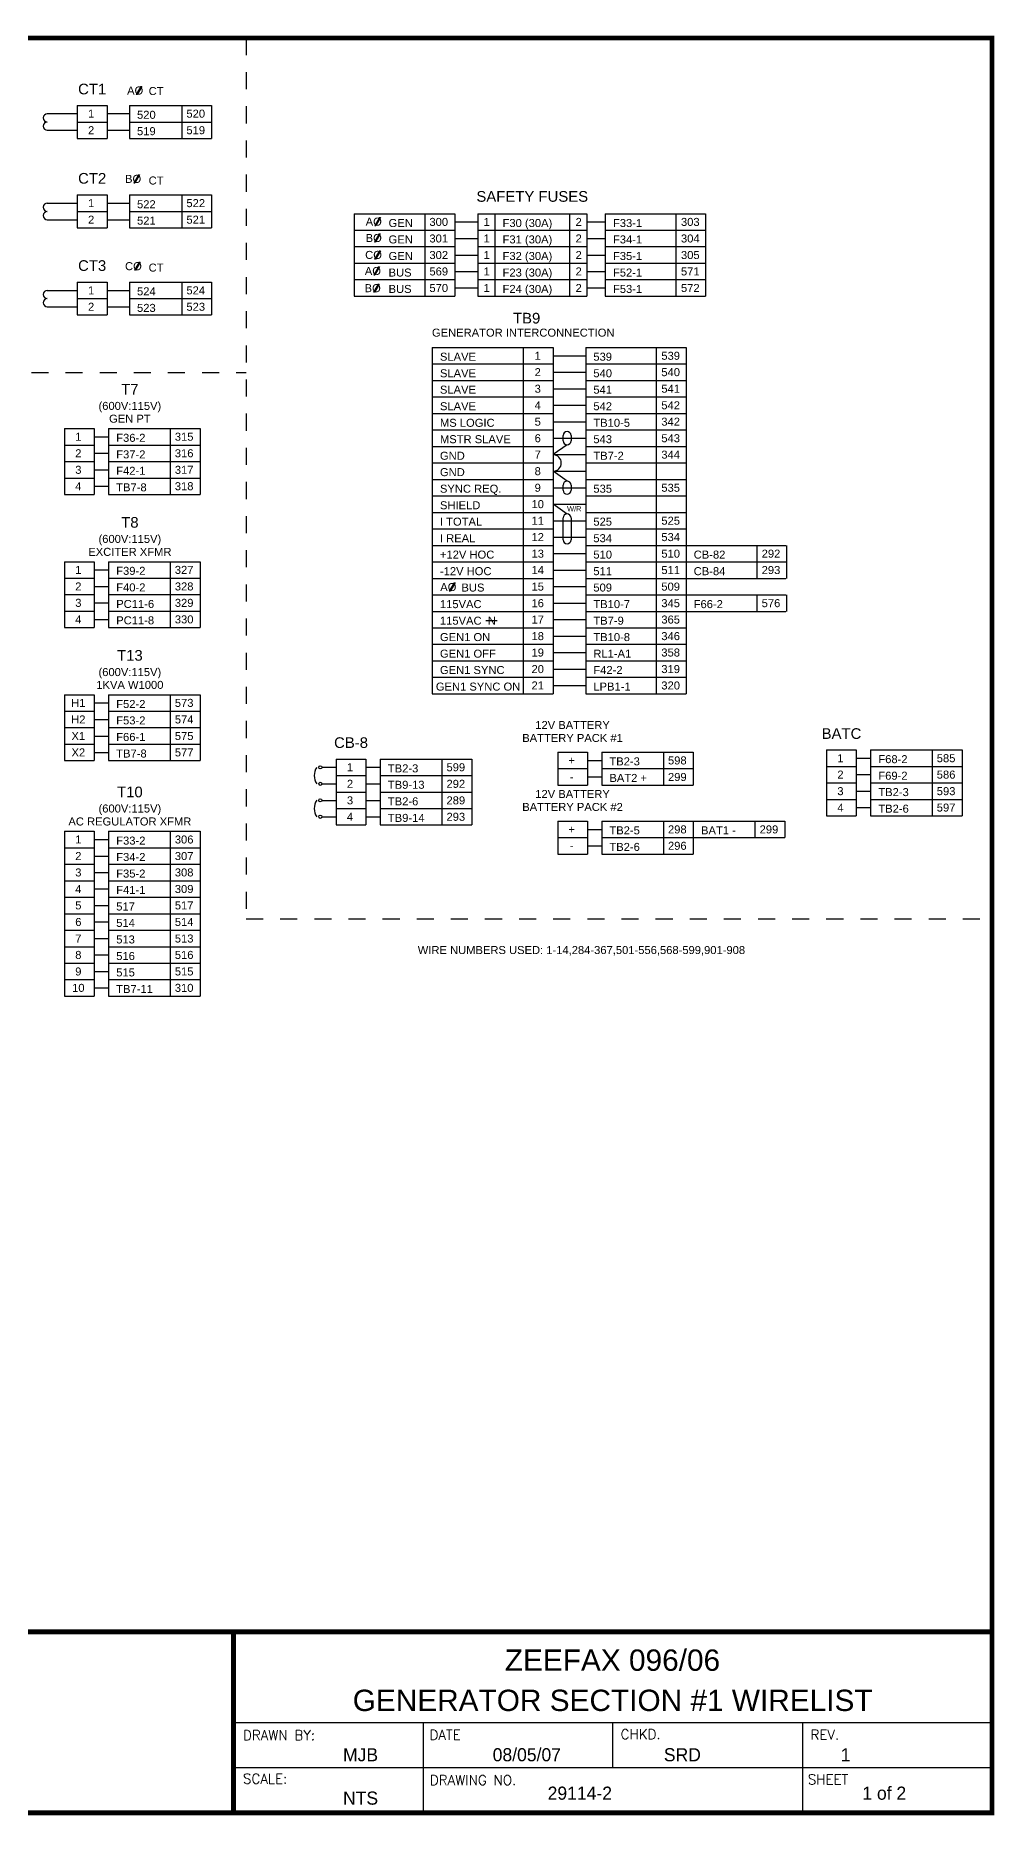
# Model space of a CAD drawing. Extents: x 1.2 to 17.9, y -2.5 to 7.9.
# Drawn here: x 12.25 to 17.87, y -2.49 to 7.93 of the extents above; entities that cross this region are included whole.
import ezdxf
from ezdxf.enums import TextEntityAlignment as Align

# ---------------------------------------------------------------- set-up
doc = ezdxf.new("R2010")
doc.units = 0
doc.header["$MEASUREMENT"] = 0
doc.linetypes.add('DASHED2', pattern=[0.375, 0.25, -0.125])
doc.layers.get('0').update_dxf_attribs({"linetype": 'CONTINUOUS'})
doc.layers.add('DRAWING', color=7, linetype='CONTINUOUS')
doc.styles.add('A1', font='A1.shx')
doc.styles.add('ROMAND', font='ROMAND.shx')
doc.styles.get("Standard").update_dxf_attribs({"font": 'ARIAL.TTF'})

# ---------------------------------------------------------------- blocks, each defined once
blk = doc.blocks.new('A_phase')
h = blk.add_hatch(color=256)
h.paths.add_polyline_path([(0.1, -0.033), (0.108, -0.033), (0.145, 0.031), (0.137, 0.031)], flags=16)
h.paths.add_polyline_path([(0.01, -0.05), (0.165, -0.05), (0.165, 0.047), (0.01, 0.047)], flags=9)
for p, q in [((0.137, 0.031), (0.1, -0.033)), ((0.145, 0.031), (0.108, -0.033)), ((0.137, 0.031), (0.145, 0.031)), ((0.108, -0.033), (0.1, -0.033))]:
    blk.add_line(p, q)
blk.add_text('AO', height=0.0625).set_placement((0.029, -0.032))
blk = doc.blocks.new('B_phase')
h = blk.add_hatch(color=256)
h.paths.add_polyline_path([(0.094, -0.031), (0.101, -0.031), (0.139, 0.033), (0.131, 0.033)], flags=16)
h.paths.add_polyline_path([(0.01, -0.048), (0.158, -0.048), (0.158, 0.049), (0.01, 0.049)], flags=9)
for p, q in [((0.131, 0.033), (0.094, -0.031)), ((0.139, 0.033), (0.101, -0.031)), ((0.131, 0.033), (0.139, 0.033)), ((0.101, -0.031), (0.094, -0.031))]:
    blk.add_line(p, q)
blk.add_text('BO', height=0.0625).set_placement((0.025, -0.03))
blk = doc.blocks.new('C_phase')
h = blk.add_hatch(color=256)
h.paths.add_polyline_path([(0.099, -0.026), (0.107, -0.026), (0.144, 0.038), (0.136, 0.038)], flags=16)
h.paths.add_polyline_path([(0.013, -0.043), (0.168, -0.043), (0.168, 0.054), (0.013, 0.054)], flags=9)
for p, q in [((0.136, 0.038), (0.099, -0.026)), ((0.144, 0.038), (0.107, -0.026)), ((0.136, 0.038), (0.144, 0.038)), ((0.107, -0.026), (0.099, -0.026))]:
    blk.add_line(p, q)
blk.add_text('CO', height=0.0625).set_placement((0.025, -0.025))
blk = doc.blocks.new('connection')
blk.add_circle((0.074, 0), 0.0744)

msp = doc.modelspace()

# ---------------------------------------------------------------- linework, layer by layer
at = {"color": 7}
for p, q in [((13.408, -1.946), (17.853, -1.946)), ((14.519, -1.946), (14.519, -2.476)), ((15.63, -1.946), (15.63, -2.211)), ((16.742, -1.946), (16.742, -2.476)), ((13.408, -2.211), (17.853, -2.211))]:
    msp.add_line(p, q, dxfattribs=at)
at = {"color": 7, "const_width": 0.0288}
msp.add_lwpolyline([(17.853, -2.476), (17.853, 7.919), (1.221, 7.919), (1.221, -2.476)], close=True, dxfattribs=at)
for points in [[(1.221, -1.416), (17.853, -1.416)], [(13.408, -2.476), (13.408, -1.416)]]:
    msp.add_lwpolyline(points, dxfattribs=at)
at = {"layer": 'DRAWING', "color": 7, "linetype": 'DASHED2', "ltscale": 0.25}
for p, q in [((13.482, 7.919), (13.482, 2.76)), ((8.424, 5.96), (13.482, 5.96)), ((13.482, 2.76), (17.853, 2.76))]:
    msp.add_line(p, q, dxfattribs=at)
at = {"layer": 'DRAWING', "color": 7}
for p, q in [((12.493, 7.524), (12.667, 7.524)), ((12.493, 7.524), (12.493, 7.331)), ((12.667, 7.524), (12.667, 7.331)), ((12.798, 7.524), (13.28, 7.524)), ((12.798, 7.524), (12.798, 7.331)), ((13.106, 7.524), (13.106, 7.331)), ((13.28, 7.524), (13.28, 7.331)), ((12.317, 7.476), (12.493, 7.476)), ((12.493, 7.427), (12.667, 7.427)), ((12.667, 7.476), (12.798, 7.476)), ((12.798, 7.427), (13.28, 7.427)), ((12.317, 7.379), (12.493, 7.379)), ((12.493, 7.331), (12.667, 7.331)), ((12.667, 7.379), (12.798, 7.379)), ((12.798, 7.331), (13.28, 7.331)), ((12.493, 7), (12.493, 6.807)), ((12.493, 7), (12.667, 7)), ((12.667, 7), (12.667, 6.807)), ((12.798, 7), (12.798, 6.807)), ((12.798, 7), (13.28, 7)), ((13.106, 7), (13.106, 6.807)), ((13.28, 7), (13.28, 6.807)), ((12.317, 6.952), (12.493, 6.952)), ((12.493, 6.903), (12.667, 6.903)), ((12.667, 6.952), (12.798, 6.952)), ((12.798, 6.903), (13.28, 6.903)), ((14.116, 6.89), (14.705, 6.89)), ((14.116, 6.89), (14.116, 6.407)), ((14.53, 6.89), (14.53, 6.407)), ((14.705, 6.89), (14.705, 6.407)), ((14.84, 6.89), (14.84, 6.407)), ((14.84, 6.89), (15.479, 6.89)), ((14.94, 6.89), (14.94, 6.407)), ((15.378, 6.89), (15.378, 6.407)), ((15.479, 6.89), (15.479, 6.407)), ((15.587, 6.89), (15.587, 6.407)), ((15.587, 6.89), (16.175, 6.89)), ((16.001, 6.89), (16.001, 6.407)), ((16.175, 6.89), (16.175, 6.407)), ((12.317, 6.855), (12.493, 6.855)), ((12.493, 6.807), (12.667, 6.807)), ((12.667, 6.855), (12.798, 6.855)), ((12.798, 6.807), (13.28, 6.807)), ((14.116, 6.793), (14.705, 6.793)), ((14.705, 6.842), (14.84, 6.842)), ((14.84, 6.793), (15.479, 6.793)), ((15.479, 6.842), (15.587, 6.842)), ((15.587, 6.793), (16.175, 6.793)), ((14.116, 6.697), (14.705, 6.697)), ((14.705, 6.745), (14.84, 6.745)), ((14.84, 6.697), (15.479, 6.697)), ((15.479, 6.745), (15.587, 6.745)), ((15.587, 6.697), (16.175, 6.697)), ((14.116, 6.6), (14.705, 6.6)), ((14.705, 6.648), (14.84, 6.648)), ((14.84, 6.6), (15.479, 6.6)), ((15.479, 6.648), (15.587, 6.648)), ((15.587, 6.6), (16.175, 6.6)), ((12.493, 6.49), (12.493, 6.297)), ((12.493, 6.49), (12.667, 6.49)), ((12.667, 6.49), (12.667, 6.297)), ((12.798, 6.49), (12.798, 6.297)), ((12.798, 6.49), (13.28, 6.49)), ((13.106, 6.49), (13.106, 6.297)), ((13.28, 6.49), (13.28, 6.297)), ((14.116, 6.504), (14.705, 6.504)), ((14.705, 6.552), (14.84, 6.552)), ((14.84, 6.504), (15.479, 6.504)), ((15.479, 6.552), (15.587, 6.552)), ((15.587, 6.504), (16.175, 6.504)), ((12.317, 6.441), (12.493, 6.441)), ((12.493, 6.393), (12.667, 6.393)), ((12.667, 6.441), (12.798, 6.441)), ((12.798, 6.393), (13.28, 6.393)), ((14.116, 6.407), (14.705, 6.407)), ((14.705, 6.455), (14.84, 6.455)), ((14.84, 6.407), (15.479, 6.407)), ((15.479, 6.455), (15.587, 6.455)), ((15.587, 6.407), (16.175, 6.407)), ((12.317, 6.345), (12.493, 6.345)), ((12.493, 6.297), (12.667, 6.297)), ((12.667, 6.345), (12.798, 6.345)), ((12.798, 6.297), (13.28, 6.297)), ((14.572, 6.106), (15.281, 6.106)), ((14.572, 6.106), (14.572, 4.078)), ((15.106, 6.106), (15.106, 4.078)), ((15.281, 6.106), (15.281, 4.078)), ((15.281, 6.058), (15.472, 6.058)), ((15.472, 6.106), (16.06, 6.106)), ((15.472, 6.106), (15.472, 4.078)), ((15.885, 6.106), (15.885, 4.078)), ((16.06, 6.106), (16.06, 4.078)), ((14.572, 6.01), (15.281, 6.01)), ((15.281, 5.962), (15.472, 5.962)), ((15.472, 6.01), (16.06, 6.01)), ((14.572, 5.913), (15.281, 5.913)), ((15.281, 5.865), (15.472, 5.865)), ((15.472, 5.913), (16.06, 5.913)), ((14.572, 5.817), (15.281, 5.817)), ((15.281, 5.768), (15.472, 5.768)), ((15.472, 5.817), (16.06, 5.817)), ((12.417, 5.632), (12.417, 5.245)), ((12.417, 5.632), (12.592, 5.632)), ((12.592, 5.632), (12.592, 5.245)), ((12.676, 5.632), (12.676, 5.245)), ((12.676, 5.632), (13.212, 5.632)), ((13.037, 5.632), (13.037, 5.245)), ((13.212, 5.632), (13.212, 5.245)), ((14.572, 5.72), (15.281, 5.72)), ((15.281, 5.672), (15.472, 5.672)), ((15.472, 5.72), (16.06, 5.72)), ((12.417, 5.535), (12.592, 5.535)), ((12.592, 5.584), (12.676, 5.584)), ((12.676, 5.535), (13.212, 5.535)), ((14.572, 5.624), (15.281, 5.624)), ((14.572, 5.527), (15.281, 5.527)), ((15.281, 5.575), (15.472, 5.575)), ((15.363, 5.536), (15.281, 5.479)), ((15.339, 5.591), (15.339, 5.56)), ((15.386, 5.591), (15.386, 5.56)), ((15.472, 5.624), (16.06, 5.624)), ((15.472, 5.527), (16.06, 5.527)), ((12.417, 5.439), (12.592, 5.439)), ((12.592, 5.487), (12.676, 5.487)), ((12.676, 5.439), (13.212, 5.439)), ((14.572, 5.43), (15.281, 5.43)), ((15.281, 5.479), (15.472, 5.479)), ((15.472, 5.43), (16.06, 5.43)), ((12.417, 5.342), (12.592, 5.342)), ((12.592, 5.39), (12.676, 5.39)), ((12.676, 5.342), (13.212, 5.342)), ((14.572, 5.334), (15.281, 5.334)), ((15.281, 5.382), (15.472, 5.382)), ((15.363, 5.324), (15.281, 5.382)), ((15.472, 5.334), (16.06, 5.334)), ((12.417, 5.245), (12.592, 5.245)), ((12.592, 5.294), (12.676, 5.294)), ((12.676, 5.245), (13.212, 5.245)), ((14.572, 5.237), (15.281, 5.237)), ((15.281, 5.285), (15.472, 5.285)), ((15.339, 5.301), (15.339, 5.27)), ((15.386, 5.301), (15.386, 5.27)), ((15.472, 5.237), (16.06, 5.237)), ((14.572, 5.141), (15.281, 5.141)), ((15.281, 5.189), (15.472, 5.189)), ((15.363, 5.131), (15.281, 5.189)), ((15.339, 5.108), (15.339, 4.98)), ((15.386, 5.108), (15.386, 4.98)), ((15.472, 5.141), (16.06, 5.141)), ((14.572, 5.044), (15.281, 5.044)), ((15.281, 5.092), (15.472, 5.092)), ((15.472, 5.044), (16.06, 5.044)), ((14.572, 4.947), (15.281, 4.947)), ((15.281, 4.996), (15.472, 4.996)), ((15.472, 4.947), (16.645, 4.947)), ((16.474, 4.947), (16.474, 4.754)), ((16.649, 4.947), (16.649, 4.754)), ((12.417, 4.852), (12.417, 4.466)), ((12.417, 4.852), (12.592, 4.852)), ((12.592, 4.852), (12.592, 4.466)), ((12.592, 4.804), (12.676, 4.804)), ((12.676, 4.852), (12.676, 4.466)), ((12.676, 4.852), (13.212, 4.852)), ((13.037, 4.852), (13.037, 4.466)), ((13.212, 4.852), (13.212, 4.466)), ((14.572, 4.851), (15.281, 4.851)), ((15.281, 4.899), (15.472, 4.899)), ((15.281, 4.803), (15.472, 4.803)), ((15.472, 4.851), (16.645, 4.851)), ((12.417, 4.756), (12.592, 4.756)), ((12.592, 4.707), (12.676, 4.707)), ((12.676, 4.756), (13.212, 4.756)), ((14.572, 4.754), (15.281, 4.754)), ((15.281, 4.706), (15.472, 4.706)), ((15.472, 4.754), (16.645, 4.754)), ((12.417, 4.659), (12.592, 4.659)), ((12.592, 4.611), (12.676, 4.611)), ((12.676, 4.659), (13.212, 4.659)), ((14.572, 4.658), (15.281, 4.658)), ((15.281, 4.609), (15.472, 4.609)), ((15.472, 4.658), (16.645, 4.658)), ((16.474, 4.658), (16.474, 4.561)), ((16.649, 4.658), (16.649, 4.561)), ((12.417, 4.563), (12.592, 4.563)), ((12.592, 4.514), (12.676, 4.514)), ((12.676, 4.563), (13.212, 4.563)), ((14.572, 4.561), (15.281, 4.561)), ((14.886, 4.507), (14.954, 4.507)), ((15.281, 4.513), (15.472, 4.513)), ((15.472, 4.561), (16.645, 4.561)), ((12.417, 4.466), (12.592, 4.466)), ((12.676, 4.466), (13.212, 4.466)), ((14.572, 4.465), (15.281, 4.465)), ((15.281, 4.416), (15.472, 4.416)), ((15.472, 4.465), (16.06, 4.465)), ((14.572, 4.368), (15.281, 4.368)), ((15.281, 4.32), (15.472, 4.32)), ((15.472, 4.368), (16.06, 4.368)), ((14.572, 4.271), (15.281, 4.271)), ((14.572, 4.175), (15.281, 4.175)), ((15.281, 4.223), (15.472, 4.223)), ((15.472, 4.271), (16.06, 4.271)), ((15.472, 4.175), (16.06, 4.175)), ((12.417, 4.073), (12.417, 3.687)), ((12.417, 4.073), (12.592, 4.073)), ((12.592, 4.073), (12.592, 3.687)), ((12.676, 4.073), (12.676, 3.687)), ((12.676, 4.073), (13.212, 4.073)), ((13.037, 4.073), (13.037, 3.687)), ((13.212, 4.073), (13.212, 3.687)), ((14.572, 4.078), (15.281, 4.078)), ((15.281, 4.127), (15.472, 4.127)), ((15.472, 4.078), (16.06, 4.078)), ((12.417, 3.976), (12.592, 3.976)), ((12.592, 4.025), (12.676, 4.025)), ((12.676, 3.976), (13.212, 3.976)), ((12.417, 3.88), (12.592, 3.88)), ((12.592, 3.928), (12.676, 3.928)), ((12.676, 3.88), (13.212, 3.88)), ((12.417, 3.783), (12.592, 3.783)), ((12.592, 3.831), (12.676, 3.831)), ((12.676, 3.783), (13.212, 3.783)), ((12.417, 3.687), (12.592, 3.687)), ((12.592, 3.735), (12.676, 3.735)), ((12.676, 3.687), (13.212, 3.687)), ((14.009, 3.696), (14.009, 3.31)), ((14.009, 3.696), (14.184, 3.696)), ((14.184, 3.696), (14.184, 3.31)), ((14.267, 3.696), (14.804, 3.696)), ((14.267, 3.696), (14.267, 3.31)), ((14.629, 3.696), (14.629, 3.31)), ((14.804, 3.696), (14.804, 3.31)), ((15.308, 3.736), (15.483, 3.736)), ((15.308, 3.736), (15.308, 3.543)), ((15.483, 3.736), (15.483, 3.543)), ((15.483, 3.688), (15.566, 3.688)), ((15.566, 3.736), (16.102, 3.736)), ((15.566, 3.736), (15.566, 3.543)), ((15.928, 3.736), (15.928, 3.543)), ((16.102, 3.736), (16.102, 3.543)), ((16.883, 3.75), (16.883, 3.363)), ((16.883, 3.75), (17.058, 3.75)), ((16.883, 3.653), (17.058, 3.653)), ((17.058, 3.75), (17.058, 3.363)), ((17.058, 3.701), (17.141, 3.701)), ((17.141, 3.75), (17.678, 3.75)), ((17.141, 3.75), (17.141, 3.363)), ((17.141, 3.653), (17.678, 3.653)), ((17.503, 3.75), (17.503, 3.363)), ((17.678, 3.75), (17.678, 3.363)), ((13.926, 3.648), (14.009, 3.648)), ((13.926, 3.551), (14.009, 3.551)), ((14.009, 3.599), (14.184, 3.599)), ((14.184, 3.648), (14.267, 3.648)), ((14.184, 3.551), (14.267, 3.551)), ((14.267, 3.599), (14.804, 3.599)), ((15.308, 3.64), (15.483, 3.64)), ((15.483, 3.591), (15.566, 3.591)), ((15.566, 3.64), (16.102, 3.64)), ((16.883, 3.556), (17.058, 3.556)), ((17.058, 3.605), (17.141, 3.605)), ((17.141, 3.556), (17.678, 3.556)), ((13.926, 3.454), (14.009, 3.454)), ((14.009, 3.503), (14.184, 3.503)), ((14.184, 3.454), (14.267, 3.454)), ((14.267, 3.503), (14.804, 3.503)), ((15.308, 3.543), (15.483, 3.543)), ((15.566, 3.543), (16.102, 3.543)), ((16.883, 3.46), (17.058, 3.46)), ((17.058, 3.508), (17.141, 3.508)), ((17.141, 3.46), (17.678, 3.46)), ((13.926, 3.358), (14.009, 3.358)), ((14.009, 3.406), (14.184, 3.406)), ((14.184, 3.358), (14.267, 3.358)), ((14.267, 3.406), (14.804, 3.406)), ((16.883, 3.363), (17.058, 3.363)), ((17.058, 3.412), (17.141, 3.412)), ((17.141, 3.363), (17.678, 3.363)), ((12.417, 3.273), (12.417, 2.307)), ((12.417, 3.273), (12.592, 3.273)), ((12.592, 3.273), (12.592, 2.307)), ((12.676, 3.273), (12.676, 2.307)), ((12.676, 3.273), (13.212, 3.273)), ((13.037, 3.273), (13.037, 2.307)), ((13.212, 3.273), (13.212, 2.307)), ((14.009, 3.31), (14.184, 3.31)), ((14.267, 3.31), (14.804, 3.31)), ((15.308, 3.332), (15.483, 3.332)), ((15.308, 3.332), (15.308, 3.139)), ((15.308, 3.236), (15.483, 3.236)), ((15.483, 3.332), (15.483, 3.139)), ((15.483, 3.284), (15.566, 3.284)), ((15.566, 3.332), (16.639, 3.332)), ((15.566, 3.332), (15.566, 3.139)), ((15.566, 3.236), (16.639, 3.236)), ((15.928, 3.332), (15.928, 3.139)), ((16.102, 3.332), (16.102, 3.139)), ((16.464, 3.332), (16.464, 3.236)), ((16.639, 3.332), (16.639, 3.236)), ((12.417, 3.177), (12.592, 3.177)), ((12.592, 3.225), (12.676, 3.225)), ((12.592, 3.128), (12.676, 3.128)), ((12.676, 3.177), (13.212, 3.177)), ((15.308, 3.139), (15.483, 3.139)), ((15.483, 3.188), (15.566, 3.188)), ((15.566, 3.139), (16.102, 3.139)), ((12.417, 3.08), (12.592, 3.08)), ((12.592, 3.032), (12.676, 3.032)), ((12.676, 3.08), (13.212, 3.08)), ((12.417, 2.983), (12.592, 2.983)), ((12.592, 2.935), (12.676, 2.935)), ((12.676, 2.983), (13.212, 2.983)), ((12.417, 2.887), (12.592, 2.887)), ((12.592, 2.839), (12.676, 2.839)), ((12.676, 2.887), (13.212, 2.887)), ((12.417, 2.79), (12.592, 2.79)), ((12.592, 2.742), (12.676, 2.742)), ((12.676, 2.79), (13.212, 2.79)), ((12.417, 2.694), (12.592, 2.694)), ((12.592, 2.645), (12.676, 2.645)), ((12.676, 2.694), (13.212, 2.694)), ((12.417, 2.597), (12.592, 2.597)), ((12.592, 2.549), (12.676, 2.549)), ((12.676, 2.597), (13.212, 2.597)), ((12.417, 2.5), (12.592, 2.5)), ((12.417, 2.404), (12.592, 2.404)), ((12.592, 2.452), (12.676, 2.452)), ((12.676, 2.5), (13.212, 2.5)), ((12.676, 2.404), (13.212, 2.404)), ((12.417, 2.307), (12.592, 2.307)), ((12.592, 2.356), (12.676, 2.356)), ((12.676, 2.307), (13.212, 2.307))]:
    msp.add_line(p, q, dxfattribs=at)
for centre, radius, start, end in [((12.317, 7.451), 0.0241, 90, 270), ((12.317, 7.403), 0.0241, 90, 270), ((12.317, 6.928), 0.0241, 90, 270), ((12.317, 6.879), 0.0241, 90, 270), ((12.317, 6.417), 0.0241, 90, 270), ((12.317, 6.369), 0.0241, 90, 270), ((15.363, 5.591), 0.0234, 0, 180), ((15.363, 5.56), 0.0234, 180, 0), ((15.281, 5.43), 0.0483, 270, 90), ((15.363, 5.301), 0.0234, 0, 180), ((15.363, 5.27), 0.0234, 180, 0), ((15.363, 5.108), 0.0234, 0, 180), ((15.363, 4.98), 0.0234, 180, 0), ((13.969, 3.599), 0.0876, 146.5546, 213.4454), ((13.969, 3.406), 0.0876, 146.5546, 213.4454)]:
    msp.add_arc(centre, radius, start, end, dxfattribs=at)

# ---------------------------------------------------------------- block references
at = {"layer": 'DRAWING', "color": 7, "xscale": 0.75, "yscale": 0.75, "zscale": 0.75}
for name, p in [('A_phase', (12.763, 7.612)), ('B_phase', (12.754, 7.093)), ('A_phase', (14.161, 6.844)), ('B_phase', (14.164, 6.747)), ('C_phase', (14.161, 6.644)), ('C_phase', (12.754, 6.578)), ('A_phase', (14.156, 6.555)), ('B_phase', (14.158, 6.453)), ('A_phase', (14.598, 4.704))]:
    msp.add_blockref(name, p, dxfattribs=at)
at = {"layer": 'DRAWING', "color": 7, "xscale": 0.125, "yscale": 0.125, "zscale": 0.125, "rotation": 180}
for p in [(13.926, 3.648), (13.926, 3.551), (13.926, 3.454), (13.926, 3.358)]:
    msp.add_blockref('connection', p, dxfattribs=at)

# ---------------------------------------------------------------- texts
at = {"color": 7}
for s, height, style, p in [('DRAWN BY:', 0.0576, 'ROMAND', (13.464, -2.05)), ('DATE', 0.0576, 'ROMAND', (14.557, -2.048)), ('CHKD.', 0.0576, 'ROMAND', (15.677, -2.044)), ('REV.', 0.0576, 'ROMAND', (16.79, -2.047)), ('MJB', 0.0769, 'A1', (14.05, -2.174)), ('08/05/07', 0.0769, 'A1', (14.927, -2.174)), ('SRD', 0.0769, 'A1', (15.93, -2.174)), ('1', 0.0769, 'A1', (16.967, -2.174)), ('SCALE:', 0.0576, 'ROMAND', (13.464, -2.305)), ('DRAWING NO.', 0.05763, 'ROMAND', (14.559, -2.313)), ('SHEET', 0.0576, 'ROMAND', (16.774, -2.309)), ('NTS', 0.0769, 'A1', (14.05, -2.428)), ('29114-2', 0.0769, 'A1', (15.249, -2.399)), ('1 of 2', 0.0769, 'A1', (17.093, -2.399))]:
    msp.add_text(s, height=height, dxfattribs=dict(at, style=style)).set_placement(p)
at = {"layer": 'DRAWING', "color": 7}
for s, height, p in [('CT1', 0.0625, (12.58, 7.589)), ('CT2', 0.0625, (12.58, 7.066)), ('SAFETY FUSES', 0.0625, (15.159, 6.96)), ('CT3', 0.0625, (12.58, 6.555)), ('GENERATOR INTERCONNECTION', 0.04688, (15.106, 6.17)), ('T7', 0.0625, (12.801, 5.831)), ('(600V:115V)', 0.04688, (12.801, 5.741)), ('GEN PT', 0.0469, (12.801, 5.666)), ('T8', 0.0625, (12.801, 5.051)), ('(600V:115V)', 0.04688, (12.801, 4.962)), ('EXCITER XFMR', 0.04688, (12.801, 4.886)), ('T13', 0.0625, (12.801, 4.272)), ('(600V:115V)', 0.04688, (12.801, 4.182)), ('1KVA W1000', 0.0469, (12.801, 4.107)), ('12V BATTERY', 0.04688, (15.395, 3.872)), ('BATC', 0.0625, (16.971, 3.814)), ('CB-8', 0.0625, (14.097, 3.761)), ('BATTERY PACK #1', 0.04688, (15.395, 3.796)), ('T10', 0.0625, (12.801, 3.472)), ('BATTERY PACK #2', 0.04688, (15.395, 3.392)), ('12V BATTERY', 0.04688, (15.395, 3.468)), ('AC REGULATOR XFMR', 0.04688, (12.801, 3.307)), ('(600V:115V)', 0.04688, (12.801, 3.383))]:
    msp.add_text(s, height=height, dxfattribs=at).set_placement(p, align=Align.CENTER)
for s, height, p in [('CT', 0.0469, (12.911, 7.585)), ('520', 0.0469, (12.843, 7.446)), ('519', 0.0469, (12.843, 7.35)), ('CT', 0.0469, (12.911, 7.061)), ('522', 0.0469, (12.843, 6.922)), ('521', 0.0469, (12.843, 6.826)), ('GEN', 0.0469, (14.317, 6.812)), ('F30 (30A)', 0.0469, (14.985, 6.812)), ('F33-1', 0.0469, (15.632, 6.812)), ('GEN', 0.0469, (14.317, 6.716)), ('F31 (30A)', 0.0469, (14.985, 6.716)), ('F34-1', 0.0469, (15.632, 6.716)), ('CT', 0.0469, (12.911, 6.551)), ('GEN', 0.0469, (14.317, 6.619)), ('BUS', 0.0469, (14.317, 6.522)), ('F32 (30A)', 0.0469, (14.985, 6.619)), ('F23 (30A)', 0.0469, (14.985, 6.522)), ('F35-1', 0.0469, (15.632, 6.619)), ('F52-1', 0.0469, (15.632, 6.522)), ('BUS', 0.0469, (14.317, 6.426)), ('F24 (30A)', 0.0469, (14.985, 6.426)), ('F53-1', 0.0469, (15.632, 6.426)), ('524', 0.0469, (12.843, 6.412)), ('523', 0.0469, (12.843, 6.315)), ('TB9', 0.0625, (15.046, 6.247)), ('SLAVE', 0.0469, (14.618, 6.029)), ('539', 0.0469, (15.517, 6.029)), ('SLAVE', 0.0469, (14.618, 5.932)), ('540', 0.0469, (15.517, 5.932)), ('SLAVE', 0.0469, (14.618, 5.836)), ('541', 0.0469, (15.517, 5.836)), ('SLAVE', 0.0469, (14.618, 5.739)), ('542', 0.0469, (15.517, 5.739)), ('MS LOGIC', 0.0469, (14.618, 5.642)), ('TB10-5', 0.0469, (15.517, 5.642)), ('F36-2', 0.0469, (12.721, 5.554)), ('MSTR SLAVE', 0.0469, (14.618, 5.546)), ('543', 0.0469, (15.517, 5.546)), ('F37-2', 0.0469, (12.721, 5.457)), ('GND', 0.0469, (14.618, 5.449)), ('TB7-2', 0.0469, (15.517, 5.449)), ('F42-1', 0.0469, (12.721, 5.361)), ('GND', 0.0469, (14.618, 5.353)), ('TB7-8', 0.0469, (12.721, 5.264)), ('SYNC REQ.', 0.0469, (14.618, 5.256)), ('535', 0.0469, (15.517, 5.256)), ('SHIELD', 0.0469, (14.618, 5.159)), ('I TOTAL', 0.0469, (14.618, 5.063)), ('W/R', 0.0312, (15.363, 5.146)), ('525', 0.0469, (15.517, 5.063)), ('I REAL', 0.0469, (14.618, 4.966)), ('534', 0.0469, (15.517, 4.966)), ('+12V HOC', 0.0469, (14.618, 4.87)), ('510', 0.0469, (15.517, 4.87)), ('CB-82', 0.0469, (16.105, 4.87)), ('F39-2', 0.0469, (12.721, 4.775)), ('-12V HOC', 0.0469, (14.618, 4.773)), ('511', 0.0469, (15.517, 4.773)), ('CB-84', 0.0469, (16.105, 4.773)), ('F40-2', 0.0469, (12.721, 4.678)), ('BUS', 0.0469, (14.744, 4.677)), ('509', 0.0469, (15.517, 4.677)), ('PC11-6', 0.0469, (12.721, 4.581)), ('115VAC', 0.0469, (14.618, 4.58)), ('TB10-7', 0.0469, (15.517, 4.58)), ('F66-2', 0.0469, (16.105, 4.58)), ('PC11-8', 0.0469, (12.721, 4.485)), ('115VAC  N', 0.0469, (14.618, 4.483)), ('TB7-9', 0.0469, (15.517, 4.483)), ('GEN1 ON', 0.0469, (14.618, 4.387)), ('TB10-8', 0.0469, (15.517, 4.387)), ('GEN1 OFF', 0.0469, (14.618, 4.29)), ('RL1-A1', 0.0469, (15.517, 4.29)), ('GEN1 SYNC', 0.0469, (14.618, 4.194)), ('F42-2', 0.0469, (15.517, 4.194)), ('GEN1 SYNC ON', 0.04688, (14.594, 4.097)), ('LPB1-1', 0.0469, (15.517, 4.097)), ('F52-2', 0.0469, (12.721, 3.995)), ('F53-2', 0.0469, (12.721, 3.899)), ('TB7-8', 0.0469, (12.721, 3.705)), ('F66-1', 0.0469, (12.721, 3.802)), ('TB2-3', 0.0469, (14.313, 3.618)), ('TB2-3', 0.0469, (15.611, 3.659)), ('F68-2', 0.0469, (17.187, 3.672)), ('TB9-13', 0.0469, (14.313, 3.522)), ('BAT2 +', 0.0469, (15.611, 3.562)), ('F69-2', 0.0469, (17.187, 3.575)), ('TB2-6', 0.0469, (14.313, 3.425)), ('TB2-3', 0.0469, (17.187, 3.479)), ('TB9-14', 0.0469, (14.313, 3.328)), ('TB2-6', 0.0469, (17.187, 3.382)), ('F33-2', 0.0469, (12.721, 3.195)), ('TB2-5', 0.0469, (15.611, 3.255)), ('BAT1 -', 0.0469, (16.148, 3.255)), ('F34-2', 0.0469, (12.721, 3.099)), ('TB2-6', 0.0469, (15.611, 3.158)), ('F35-2', 0.0469, (12.721, 3.002)), ('F41-1', 0.0469, (12.721, 2.906)), ('517', 0.0469, (12.721, 2.809)), ('514', 0.0469, (12.721, 2.713)), ('513', 0.0469, (12.721, 2.616)), ('516', 0.0469, (12.721, 2.519)), ('WIRE NUMBERS USED: 1-14,284-367,501-556,568-599,901-908', 0.04688, (14.488, 2.554)), ('515', 0.0469, (12.721, 2.423)), ('TB7-11', 0.0469, (12.721, 2.326))]:
    msp.add_text(s, height=height, dxfattribs=at).set_placement(p)
for s, p in [('2', (12.574, 7.379)), ('1', (12.574, 7.476)), ('520', (13.187, 7.476)), ('519', (13.187, 7.379)), ('1', (12.574, 6.952)), ('522', (13.187, 6.952)), ('2', (12.574, 6.855)), ('521', (13.187, 6.855)), ('300', (14.611, 6.842)), ('1', (14.892, 6.842)), ('2', (15.431, 6.842)), ('303', (16.085, 6.842)), ('301', (14.611, 6.745)), ('302', (14.611, 6.648)), ('1', (14.892, 6.745)), ('1', (14.892, 6.648)), ('2', (15.431, 6.745)), ('2', (15.431, 6.648)), ('304', (16.085, 6.745)), ('305', (16.085, 6.648)), ('569', (14.611, 6.552)), ('1', (14.892, 6.552)), ('2', (15.431, 6.552)), ('571', (16.085, 6.552)), ('1', (12.574, 6.441)), ('524', (13.187, 6.441)), ('570', (14.611, 6.455)), ('1', (14.892, 6.455)), ('2', (15.431, 6.455)), ('572', (16.085, 6.455)), ('2', (12.574, 6.345)), ('523', (13.187, 6.345)), ('1', (15.191, 6.058)), ('539', (15.97, 6.058)), ('2', (15.191, 5.962)), ('540', (15.97, 5.962)), ('3', (15.191, 5.865)), ('541', (15.97, 5.865)), ('4', (15.191, 5.768)), ('542', (15.97, 5.768)), ('5', (15.191, 5.672)), ('342', (15.97, 5.672)), ('1', (12.499, 5.584)), ('315', (13.119, 5.584)), ('6', (15.191, 5.575)), ('543', (15.97, 5.575)), ('2', (12.499, 5.487)), ('316', (13.119, 5.487)), ('7', (15.191, 5.479)), ('344', (15.97, 5.479)), ('4', (12.499, 5.294)), ('3', (12.499, 5.39)), ('317', (13.119, 5.39)), ('318', (13.119, 5.294)), ('8', (15.191, 5.382)), ('10', (15.191, 5.189)), ('9', (15.191, 5.285)), ('535', (15.97, 5.285)), ('11', (15.191, 5.092)), ('525', (15.97, 5.092)), ('12', (15.191, 4.996)), ('534', (15.97, 4.996)), ('13', (15.191, 4.899)), ('510', (15.97, 4.899)), ('292', (16.558, 4.899)), ('1', (12.499, 4.804)), ('327', (13.119, 4.804)), ('14', (15.191, 4.803)), ('511', (15.97, 4.803)), ('293', (16.558, 4.803)), ('2', (12.499, 4.707)), ('328', (13.119, 4.707)), ('15', (15.191, 4.706)), ('509', (15.97, 4.706)), ('3', (12.499, 4.611)), ('329', (13.119, 4.611)), ('16', (15.191, 4.609)), ('345', (15.97, 4.609)), ('576', (16.558, 4.609)), ('4', (12.499, 4.514)), ('330', (13.119, 4.514)), ('17', (15.191, 4.513)), ('365', (15.97, 4.513)), ('18', (15.191, 4.416)), ('346', (15.97, 4.416)), ('19', (15.191, 4.32)), ('358', (15.97, 4.32)), ('20', (15.191, 4.223)), ('319', (15.97, 4.223)), ('21', (15.191, 4.127)), ('320', (15.97, 4.127)), ('H1', (12.499, 4.025)), ('573', (13.119, 4.025)), ('H2', (12.499, 3.928)), ('574', (13.119, 3.928)), ('X1', (12.499, 3.831)), ('X2', (12.499, 3.735)), ('575', (13.119, 3.831)), ('577', (13.119, 3.735)), ('1', (14.091, 3.648)), ('599', (14.711, 3.648)), ('+', (15.39, 3.688)), ('598', (16.009, 3.688)), ('1', (16.965, 3.701)), ('585', (17.584, 3.701)), ('2', (14.091, 3.551)), ('292', (14.711, 3.551)), ('-', (15.39, 3.591)), ('299', (16.009, 3.591)), ('2', (16.965, 3.605)), ('586', (17.584, 3.605)), ('3', (14.091, 3.454)), ('289', (14.711, 3.454)), ('3', (16.965, 3.508)), ('593', (17.584, 3.508)), ('4', (14.091, 3.358)), ('293', (14.711, 3.358)), ('4', (16.965, 3.412)), ('597', (17.584, 3.412)), ('1', (12.499, 3.225)), ('306', (13.119, 3.225)), ('+', (15.39, 3.284)), ('298', (16.009, 3.284)), ('299', (16.546, 3.284)), ('2', (12.499, 3.128)), ('307', (13.119, 3.128)), ('-', (15.39, 3.188)), ('296', (16.009, 3.188)), ('3', (12.499, 3.032)), ('308', (13.119, 3.032)), ('4', (12.499, 2.935)), ('309', (13.119, 2.935)), ('5', (12.499, 2.839)), ('517', (13.119, 2.839)), ('6', (12.499, 2.742)), ('514', (13.119, 2.742)), ('7', (12.499, 2.645)), ('513', (13.119, 2.645)), ('8', (12.499, 2.549)), ('516', (13.119, 2.549)), ('9', (12.499, 2.452)), ('515', (13.119, 2.452)), ('10', (12.499, 2.356)), ('310', (13.119, 2.356))]:
    msp.add_text(s, height=0.0469, dxfattribs=at).set_placement(p, align=Align.MIDDLE_CENTER)
at = {"layer": 'DRAWING', "color": 7, "linetype": 'ByBlock'}
msp.add_text('ZEEFAX 096/06', height=0.125, dxfattribs=at).set_placement((15.629, -1.644), align=Align.CENTER)
msp.add_text('GENERATOR SECTION #1 WIRELIST', height=0.125, dxfattribs=at).set_placement((15.63, -1.817), align=Align.MIDDLE_CENTER)

doc.saveas('drawing.dxf')
